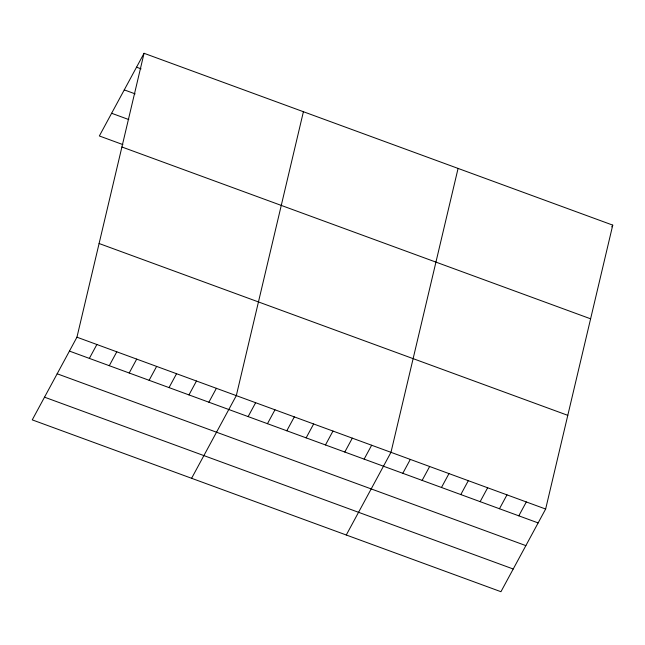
<?xml version="1.0" encoding="UTF-8"?>
<svg xmlns="http://www.w3.org/2000/svg" width="645" height="645" viewBox="0 0 645 645"><rect width="100%" height="100%" fill="white"/><g stroke="black" fill="none" stroke-linecap="round" stroke-linejoin="round"><path stroke-width="0.97" d="M76.948 337.198L144.053 53.293L612.75 225.129L545.646 509.034L500.947 591.707L32.25 419.871L76.948 337.198L545.646 509.034M303.408 111.722L236.312 395.619L191.605 478.292M458.079 168.426L390.983 452.322L346.276 535.003M144.053 53.293L99.354 135.966L122.889 144.601M89.357 358.394L96.871 344.503M109.279 365.691L116.793 351.807M129.202 372.995L136.708 359.104M149.116 380.3L156.63 366.408M169.038 387.605L176.553 373.713M188.961 394.909L196.467 381.018M208.875 402.206L216.389 388.314M248.131 416.597L255.646 402.706M267.465 423.684L274.98 409.801M286.799 430.779L294.314 416.888M306.133 437.866L313.647 423.975M325.467 444.953L332.981 431.062M344.801 452.04L352.315 438.149M364.135 459.127L371.649 445.235M402.803 473.301L410.317 459.417M422.136 480.396L429.651 466.504M441.47 487.483L448.985 473.591M460.804 494.57L468.318 480.678M611.815 226.863L612.75 225.129M480.138 501.657L487.652 487.765M499.472 508.744L506.986 494.852M518.806 515.831L526.32 501.939M136.538 67.185L141.07 68.846M124.267 89.881L135.136 93.872M111.625 113.27L128.823 119.575M121.905 146.987L590.61 318.815M99.096 243.512L567.793 415.34M69.442 351.09L538.14 522.918M57.171 373.786L525.869 545.622M44.521 397.175L513.218 569.003"/></g></svg>
